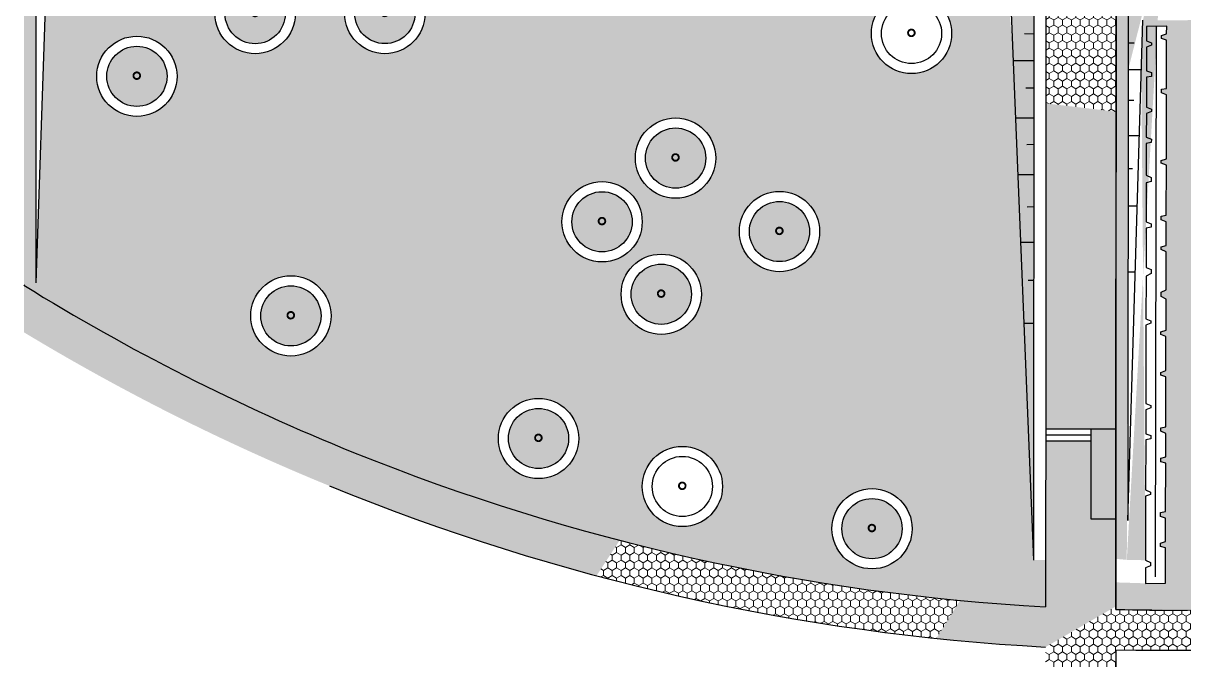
# Model space of a CAD drawing. Header units: millimetres. Extents: x -164772 to 106339, y -135449 to 107526.
# Drawn here: x -126796 to -68969, y -117708 to -85632 of the extents above; entities that cross this region are included whole.
import ezdxf

# ---------------------------------------------------------------- set-up
doc = ezdxf.new("R2010")
doc.units = ezdxf.units.MM
for name, color, linetype, lineweight in [('bord2', 251, 'Continuous', 25), ('paving', 250, 'Continuous', 25), ('pr build', 5, 'Continuous', 60), ('pr road', 250, 'Continuous', 35)]:
    doc.layers.add(name, color=color, linetype=linetype, lineweight=lineweight)
for name, color, linetype, lineweight, true_color in [('graas', 7, 'Continuous', 25, 0x83f83f), ('hatch', 7, 'Continuous', 9, 0x4a4a4a), ('plants', 7, 'Continuous', 30, 0x3d5129)]:
    doc.layers.add(name, color=color, linetype=linetype, lineweight=lineweight, true_color=true_color)
doc.layers.add('project line', color=250, linetype='Continuous')
doc.linetypes.add('зигзаг', pattern='A,0.00254,-5.08,[131,ltypeshp.shx,S=5.08,R=0,X=-5.08,Y=0],-10.16,[131,ltypeshp.shx,S=5.08,R=180,X=5.08,Y=0],-5.08', length=20.32254)
pattern_1 = [(90, (0, 0), (-219.9704516, 381), [254, -508]), (210, (0, 0), (-219.9704530418713, -380.9999991675352), [254, -508]), (150, (0, 0), (-439.9409046418711, 8.324647552006501e-07), [-508, 254])]

# ---------------------------------------------------------------- blocks, each defined once
blk = doc.blocks.new('Б')
at = {"layer": 'plants', "const_width": 0.1885352972114263}
blk.add_lwpolyline([(63583.59903664938, 41953.88570157746, 1), (63584.26256520769, 41953.88570157746, 1)], format="xyb", close=True, dxfattribs=at)
at = {"layer": 'plants'}
for radius in [4, 3]:
    blk.add_circle((63583.86653953583, 41953.87432750583), radius, dxfattribs=at)
blk = doc.blocks.new('Р')
at = {"layer": 'plants', "const_width": 0.1885352972114263}
blk.add_lwpolyline([(63573.59903664942, 42000.92048726147, 1), (63574.26256520773, 42000.92048726147, 1)], format="xyb", close=True, dxfattribs=at)
at = {"layer": 'plants'}
blk.add_circle((63573.86653953586, 42000.90911318984), 4, dxfattribs=at)
at = {"layer": 'plants', "linetype": 'зигзаг', "ltscale": 0.1}
blk.add_circle((63573.86653953586, 42000.90911318984), 3, dxfattribs=at)

msp = doc.modelspace()

# ---------------------------------------------------------------- hatches: boundary and pattern name
at = {"layer": 'graas'}
h = msp.add_hatch(dxfattribs=at)
h.set_pattern_fill('AR-SAND', color=256, scale=15, angle=90, style=0)
h.set_pattern_definition([(127.5, (20086128.24877036, -35164892.04668546), (-734.1198559940135, -24.00046943976064), [0, -579.1200000000001, 0, -647.7, 0, -619.125]), (97.5, (20086128.24877036, -35164892.04668546), (-1075.237650852531, 674.284924707004), [0, -312.42, 0, -521.9699999999999, 0, -200.0249999999999]), (57.49999999999998, (20086128.24877036, -35165360.67668545), (-2.155777017818464, 1186.488555362187), [0, -190.5, 0, -685.8000000000001, 0, -895.3500000000001]), (47.49999999999999, (20086128.24877036, -35165360.67668545), (-334.3939848858243, 1145.334678708446), [0, -95.24999999999999, 0, -449.5799999999999, 0, -514.35])])
edge = h.paths.add_edge_path()
edge.add_line((-126164.0420367767, -56458.16403004616), (-124993.3496268859, -62928.31358708687))
edge.add_arc((-69884.04130208518, -6884.365332509815), 78599.99999999859, 225.4817642141408, 226.2761104554386)
edge.add_line((-124211.0874349966, -63686.93621158363), (-121722.8257800527, -61085.29174383201))
edge.add_arc((-69884.04130219741, -6884.365332397125), 74999.99999999479, 221.3749601396839, 226.2761104555558, ccw=False)
edge = h.paths.add_edge_path()
edge.add_arc((-69884.04130218716, -6884.365332415286), 78599.99999999598, 226.2761104555394, 229.2017144324268)
edge.add_line((-121241.1203702649, -66385.71346499534), (-118888.8877411918, -63660.46087876761))
edge.add_arc((-69884.04130220253, -6884.365332400384), 74999.99999999495, 226.2761104555617, 229.2017144324428, ccw=False)
edge.add_line((-121722.8257800525, -61085.29174383912), (-124211.0874349964, -63686.93621158345))
edge = h.paths.add_edge_path()
edge.add_arc((-69883.8223249398, -6883.745513068936), 78600.61229194402, 229.2018888112227, 264.3925527227457)
edge.add_line((-77564.06564023653, -85108.23090790161), (-76452.71510137989, -112283.0367728753))
edge.add_line((-76452.71510138111, -112283.0367728751), (-76442.94325337006, -81596.99693022807))
edge.add_arc((-69883.81718893748, -6883.737833306617), 75000.62146151064, 229.2018980444936, 264.982828963741, ccw=False)
edge.add_line((-118888.8877411958, -63660.46087876796), (-121241.1203702652, -66385.71346499569))
h = msp.add_hatch(dxfattribs=at)
h.set_pattern_fill('GRASS,_O', color=256, scale=30, angle=90)
h.set_pattern_definition([(180, (20086128.24877036, -35164892.04668546), (-538.8149999999999, -538.8149999999999), [142.875, -934.755]), (135, (20086128.24877036, -35164892.04668546), (-538.8153672641492, -538.8153672641491), [142.875, -619.1249999999999]), (225, (20086128.24877036, -35164892.04668546), (538.8153672641491, -538.8153672641492), [142.875, -619.1249999999999])])
edge = h.paths.add_edge_path()
edge.add_arc((-121228.3073005046, -68930.59601866869), 1999.999999999994, 269.99999999998374, 395.9824219656813, ccw=False)
edge.add_arc((-121228.3073005055, -68930.59601866869), 2000, 90, 270, ccw=False)
edge.add_arc((-121228.3073005083, -68930.59601866869), 2000, 424.8009575196567, 449.9999999999186, ccw=False)
edge.add_arc((-69884.04130216994, -6884.365332427858), 78599.99999999686, 225.4817642142263, 230.0288919652892, ccw=False)
edge.add_line((-124993.349626886, -62928.3135870867), (-125320.0028408029, -72874.11171293231))
edge.add_arc((-123826.8641871091, -74204.7269694381), 1999.999999999961, 89.99999999995123, 138.2940698783971, ccw=False)
edge.add_arc((-123826.8641871072, -74204.7269694381), 2000, -90, 90, ccw=False)
edge.add_arc((-123826.8641871081, -74204.7269694381), 2000, 217.9437131259299, 270.0000000000228, ccw=False)
edge.add_line((-125404.0945745509, -75434.50105638518), (-126164.0420367766, -98573.05816700724))
edge.add_line((-126164.0420367767, -98573.05816700724), (-126164.0420367803, -78943.73527941976))
edge.add_line((-126164.0420367804, -78943.73527941988), (-126764.0420367753, -78742.50974099468))
edge.add_line((-126764.0420367753, -78742.50974099427), (-126764.0420367753, -98692.12925482147))
edge.add_arc((-69884.04130218018, -6884.365332422271), 107999.9999999942, 238.219489196425, 248.0028660197085)
edge.add_arc((-69884.04130213454, -6884.365332444157), 107999.9999999911, 248.0028660196817, 255.7523594206081)
edge.add_line((-96464.28636620128, -111562.398234921), (-95524.54629835136, -109961.6133622261))
edge.add_arc((-93956.07717189546, -108720.6844362374), 1999.999999999985, 90.00000000004559, 218.3500599600858, ccw=False)
edge.add_arc((-93956.07717189733, -108720.6844362374), 2000, -90, 90, ccw=False)
edge.add_arc((-93956.07717189546, -108720.6844362374), 2000, 218.3500599600858, 269.9999999999544, ccw=False)
edge.add_line((-95524.54629835142, -109961.6133622261), (-96464.2863661977, -111562.3982349138))
edge.add_arc((-69884.04130215364, -6884.365332429721), 107999.9999999915, 255.7523594206209, 258.2462911888987)
edge.add_arc((-69884.0413022044, -6884.365332744508), 107999.999999673, 258.2462911888911, 266.8313527590149)
edge.add_line((-75853.756531935, -114719.2506899666), (-75853.01352968258, -112386.038325909))
edge.add_line((-75853.01352968234, -112386.038325909), (-76453.01349926738, -112385.8472583016))
edge.add_line((-76453.01349926768, -112385.8472583019), (-77463.16685357333, -87591.34142727307))
edge.add_line((-77463.16685357298, -87591.34142727307), (-77629.30253026108, -85182.46726584075))
edge.add_line((-77629.3025302615, -85182.46726584058), (-79433.62670526802, -84902.0903609564))
edge.add_arc((-69884.04130197343, -6884.365332444157), 78599.99999999696, 261.7296846279803, 263.0215512914193, ccw=False)
edge.add_arc((-82537.31815223936, -86145.17387894024), 1999.99999999999, 269.9999999999479, 407.6553780992538, ccw=False)
edge.add_arc((-82537.3181522375, -86145.17387894024), 2000, 114.20417884067149, 269.99999999989575, ccw=False)
edge.add_arc((-69884.04130213548, -6884.365332429721), 78599.99999999642, 253.5058585879762, 260.12987231127914, ccw=False)
edge.add_arc((-94049.10739409579, -83011.83976367624), 2000.000000000019, 269.999999999956, 382.3944315222171, ccw=False)
edge.add_arc((-94049.10739409951, -83011.83976367624), 2000, 122.38367569656069, 270.00000000006185, ccw=False)
edge.add_arc((-69884.04130216714, -6884.365332425996), 78599.99999999622, 230.7544875197756, 251.2722486306865, ccw=False)
edge = h.paths.add_edge_path(flags=16)
edge.add_arc((-97956.94788991036, -95528.09531157273), 2000, 90, 450)
edge = h.paths.add_edge_path(flags=16)
edge.add_arc((-97956.94788991036, -95528.09531157273), 1500, 90, 450)
edge = h.paths.add_edge_path(flags=0)
edge.add_arc((-97962.63492572708, -95495.9646152169), 165.8821395794803, 90, 450)
edge = h.paths.add_edge_path(flags=16)
edge.add_arc((-113460.5711527656, -100219.0064150784), 2000, 90, 450)
edge = h.paths.add_edge_path(flags=16)
edge.add_arc((-113460.5711527656, -100219.0064150784), 1500, 90, 450)
edge = h.paths.add_edge_path(flags=16)
edge.add_arc((-108778.3414920781, -85150.12496940508), 2000, 90, 450)
edge = h.paths.add_edge_path(flags=16)
edge.add_arc((-108778.3414920781, -85150.12496940508), 1500, 90, 450)
edge = h.paths.add_edge_path(flags=16)
edge.add_arc((-95006.4819048129, -99140.88083017892), 2000, 90, 450)
edge = h.paths.add_edge_path(flags=0)
edge.add_arc((-113466.2581885823, -100186.8757187225), 165.8821395794803, 90, 450)
edge = h.paths.add_edge_path(flags=16)
edge.add_arc((-94292.46156073017, -92353.9627289576), 2000, 90, 450)
edge = h.paths.add_edge_path(flags=16)
edge.add_arc((-95006.4819048129, -99140.88083017892), 1500, 90, 450)
edge = h.paths.add_edge_path(flags=16)
edge.add_arc((-94292.46156073017, -92353.9627289576), 1500, 90, 450)
edge = h.paths.add_edge_path(flags=16)
edge.add_arc((-101121.16459497, -106329.60823075), 2000, 90, 450)
edge = h.paths.add_edge_path(flags=0)
edge.add_arc((-108784.0285278943, -85117.9942730525), 165.8821395758423, 90, 450)
edge = h.paths.add_edge_path(flags=16)
edge.add_arc((-101121.16459497, -106329.60823075), 1500, 90, 450)
edge = h.paths.add_edge_path(flags=0)
edge.add_arc((-95012.16894062962, -99108.75013382263), 165.8821395794803, 90, 450)
edge = h.paths.add_edge_path(flags=0)
edge.add_arc((-94298.14859654689, -92321.83203260177), 165.8821395794803, 90, 450)
edge = h.paths.add_edge_path(flags=0)
edge.add_arc((-101126.8516307867, -106297.4775343942), 165.8821395794803, 90, 450)
edge = h.paths.add_edge_path(flags=16)
edge.add_arc((-115242.9113886755, -85153.3469664794), 2000, 90, 450)
edge = h.paths.add_edge_path(flags=16)
edge.add_arc((-115242.9113886755, -85153.3469664794), 1500, 90, 450)
edge = h.paths.add_edge_path(flags=0)
edge.add_line((-115248.5984838058, -85287.0984096955), (-115248.5978902186, -85287.0984096955))
edge.add_arc((-115248.5992229951, -85121.2162701217), 165.8821395793774, 270.000460341731, 449.9997241966443)
edge.add_arc((-115248.5973559369, -85121.21627011984), 165.8821395792839, 90.0003690795975, 269.9996104334512)
edge = h.paths.add_edge_path(flags=16)
edge.add_arc((-89115.83365178369, -96015.32955619782), 2000, 90, 450)
edge = h.paths.add_edge_path(flags=16)
edge.add_arc((-89115.83365178369, -96015.32955619782), 1500, 90, 450)
edge = h.paths.add_edge_path(flags=16)
edge.add_arc((-121133.5596417047, -88278.8982404605), 2000, 90, 450)
edge = h.paths.add_edge_path(flags=16)
edge.add_arc((-121133.5596417047, -88278.8982404605), 1500, 90, 450)
edge = h.paths.add_edge_path(flags=16)
edge.add_arc((-108562.2301454132, -77665.06529422659), 2000, 90, 450)
edge = h.paths.add_edge_path(flags=16)
edge.add_arc((-108562.2301454132, -77665.06529422659), 1500, 90, 450)
edge = h.paths.add_edge_path(flags=0)
edge.add_arc((-89121.52068760041, -95983.19885984198), 165.8821395794803, 90, 450)
edge = h.paths.add_edge_path(flags=16)
edge.add_arc((-114627.4487064004, -78941.12021015487), 2000, 90, 450)
edge = h.paths.add_edge_path(flags=0)
edge.add_arc((-121139.2466775214, -88246.76754410421), 165.8821395794803, 90, 450)
edge = h.paths.add_edge_path(flags=16)
edge.add_arc((-114627.4487064004, -78941.12021015487), 1500, 90, 450)
edge = h.paths.add_edge_path(flags=0)
edge.add_arc((-108567.9171812299, -77632.93459787076), 165.8821395794803, 90, 450)
edge = h.paths.add_edge_path(flags=16)
edge.add_arc((-120419.539297622, -81491.98013923918), 2000, 90, 450)
edge = h.paths.add_edge_path(flags=0)
edge.add_arc((-114633.1357422171, -78908.98951380276), 165.8821395758423, 90, 450)
edge = h.paths.add_edge_path(flags=16)
edge.add_arc((-120419.539297622, -81491.98013923918), 1500, 90, 450)
edge = h.paths.add_edge_path(flags=0)
edge.add_arc((-120425.2263334387, -81459.84944288335), 165.8821395794803, 90, 450)
edge = h.paths.add_edge_path(flags=16)
edge.add_arc((-84506.20719003193, -110826.1975690699), 2000, 90, 450)
edge = h.paths.add_edge_path(flags=16)
edge.add_arc((-84506.20719003193, -110826.1975690699), 1500, 90, 450)
edge = h.paths.add_edge_path(flags=0)
edge.add_arc((-84511.89422584865, -110794.0668727136), 165.8821395794803, 90, 450)
h = msp.add_hatch(dxfattribs=at)
h.set_pattern_fill('AR-SAND', color=256, scale=15, angle=90, style=0)
h.set_pattern_definition([(127.5, (20086130.56260819, -35164895.6718968), (-734.1198559940135, -24.00046943976064), [0, -579.1200000000001, 0, -647.7, 0, -619.125]), (97.5, (20086130.56260819, -35164895.6718968), (-1075.237650852531, 674.284924707004), [0, -312.42, 0, -521.9699999999999, 0, -200.0249999999999]), (57.49999999999998, (20086130.56260819, -35165364.30189679), (-2.155777017818464, 1186.488555362187), [0, -190.5, 0, -685.8000000000001, 0, -895.3500000000001]), (47.49999999999999, (20086130.56260819, -35165364.30189679), (-334.3939848858243, 1145.334678708446), [0, -95.24999999999999, 0, -449.5799999999999, 0, -514.35])])
edge = h.paths.add_edge_path()
edge.add_line((-72340.97353433566, -81847.66042540684), (-72350.4159858739, -112329.9365208953))
edge.add_line((-72350.41598587418, -112329.9365208954), (-71807.75839252715, -112377.1083029482))
edge.add_line((-71807.75839252704, -112377.108302948), (-70061.94370274546, -81883.09519702327))
edge.add_arc((-70192.60857295131, -16979.97726796004), 64903.24945811414, 268.10310368866146, 270.1153493964198, ccw=False)
edge = h.paths.add_edge_path(flags=16)
edge.add_line((-71006.69596296576, -85073.70126437159), (-71742.92075826271, -87962.52474688331))
edge.add_line((-71742.92075826302, -87962.52474688315), (-71083.55949549364, -87962.73471786497))
edge.add_line((-71083.55949549358, -87962.73471786497), (-71009.89537789272, -85479.89367097414))
edge.add_arc((-71189.5996068351, -85275.36940916996), 272.2568338287018, 47.79343088349111, 311.3039959597592, ccw=False)
h.paths.add_polyline_path([(-71742.92075826628, -87962.52474688315), (-71807.75839252332, -112377.1083029555), (-70877.98700521867, -112399.140453916), (-71083.5594954973, -87962.73471786497)])
edge = h.paths.add_edge_path(flags=17)
edge.add_line((-70061.94370274553, -81883.09519702331), (-71006.6959629623, -85073.70126437151))
edge.add_arc((-71189.59960683323, -85275.3694091681), 272.2568338299625, 407.7934308829504, 671.303995959219)
edge.add_line((-71009.89537789281, -85479.89367097426), (-70061.94370274569, -81883.09519702334))
h = msp.add_hatch(dxfattribs=at)
h.set_pattern_fill('GRASS,_O', color=256, scale=30, angle=90)
h.set_pattern_definition([(180, (20086130.56260819, -35164895.6718968), (-538.8149999999999, -538.8149999999999), [142.875, -934.755]), (135, (20086130.56260819, -35164895.6718968), (-538.8153672641492, -538.8153672641491), [142.875, -619.1249999999999]), (225, (20086130.56260819, -35164895.6718968), (538.8153672641491, -538.8153672641492), [142.875, -619.1249999999999])])
edge = h.paths.add_edge_path()
edge.add_line((-71009.89537789281, -85479.89367097426), (-71031.38922257347, -86204.34136088107))
edge.add_line((-71031.3892225733, -86204.34136088095), (-70825.52059932477, -86229.64742050333))
edge.add_line((-70825.52059932453, -86229.64742050362), (-70824.64213037559, -85791.41897248746))
edge.add_line((-70824.64213037565, -85791.41897248752), (-69821.89850820032, -85782.26516695991))
edge.add_line((-69821.89850820023, -85782.26516695968), (-69825.38448987716, -86162.75086666092))
edge.add_line((-69825.38448987743, -86162.7508666608), (-70075.55285011239, -86246.48760281359))
edge.add_line((-70075.55285011213, -86246.48760281359), (-70075.83912316286, -86389.29628965359))
edge.add_line((-70075.83912316318, -86389.29628965394), (-69826.01879105483, -86479.17505036872))
edge.add_line((-69826.01879105465, -86479.17505036849), (-69830.83761095082, -88883.06646856318))
edge.add_line((-69830.83761095097, -88883.06646856335), (-70080.9327847912, -88930.29382390204))
edge.add_line((-70080.93278479092, -88930.29382390199), (-70081.29596389145, -89111.46745908303))
edge.add_line((-70081.29596389159, -89111.46745908303), (-69831.47562819619, -89201.34443282262))
edge.add_line((-69831.47562819607, -89201.34443282238), (-69837.88068702591, -92396.53875289166))
edge.add_line((-69837.88068702612, -92396.53875289201), (-70088.04453967801, -92478.02686035408))
edge.add_line((-70088.04453967819, -92478.02686035396), (-70088.32474958613, -92617.81091546112))
edge.add_line((-70088.32474958598, -92617.81091546123), (-69838.51498819985, -92712.96293661413))
edge.add_line((-69838.51498819962, -92712.96293661413), (-69843.51650169441, -95207.99193512772))
edge.add_line((-69843.51650169473, -95207.99193512737), (-70093.6205013334, -95259.62207872742))
edge.add_line((-70093.6205013332, -95259.62207872742), (-70093.9569413004, -95427.45676768043))
edge.add_line((-70093.95694130035, -95427.45676768055), (-69844.16871176472, -95533.35005746731))
edge.add_line((-69844.16871176501, -95533.35005746731), (-69846.52390532421, -96708.24966059109))
edge.add_line((-69846.5239053241, -96708.24966059109), (-70096.68011184676, -96785.92346162286))
edge.add_line((-70096.6801118467, -96785.92346162298), (-70096.95193947312, -96921.5259746092))
edge.add_line((-70096.9519394732, -96921.52597460938), (-69847.15820650147, -97024.67384430622))
edge.add_line((-69847.15820650132, -97024.67384430622), (-69850.9642559821, -98923.33988401208))
edge.add_line((-69850.96425598236, -98923.33988401196), (-70101.19992942996, -99040.65614158435))
edge.add_line((-70101.19992942996, -99040.65614158423), (-70101.63915915687, -99259.76799546003))
edge.add_line((-70101.63915915675, -99259.76799545992), (-69851.8939122607, -99387.1033761427))
edge.add_line((-69851.8939122607, -99387.10337614264), (-69854.9934034547, -100933.2994280086))
edge.add_line((-69854.99340345459, -100933.2994280089), (-70105.17694514246, -101024.6095053121))
edge.add_line((-70105.17694514272, -101024.609505312), (-70105.42641647624, -101149.0594763348))
edge.add_line((-70105.42641647607, -101149.059476335), (-69855.61873119713, -101245.247171672))
edge.add_line((-69855.61873119725, -101245.247171672), (-69855.99219720309, -101431.5524796589))
edge.add_line((-69855.9921972028, -101431.5524796587), (-69859.01924997052, -102941.6122686492))
edge.add_line((-69859.01924997084, -102941.6122686495), (-70109.21176508996, -103037.3987860045))
edge.add_line((-70109.21176508981, -103037.3987860041), (-70109.49968012773, -103181.0265888091))
edge.add_line((-70109.49968012776, -103181.0265888092), (-69859.65355113715, -103258.0364523713))
edge.add_line((-69859.65355113689, -103258.0364523716), (-69860.74767882923, -103803.8473006787))
edge.add_line((-69860.74767882963, -103803.8473006784), (-69864.65506462844, -105753.0654508849))
edge.add_line((-69864.65506462827, -105753.0654508848), (-70114.75906427058, -105804.6955944849))
edge.add_line((-70114.75906427046, -105804.6955944849), (-70115.0955042304, -105972.5302834452))
edge.add_line((-70115.09550423063, -105972.5302834454), (-69865.30727470956, -106078.4235732249))
edge.add_line((-69865.30727470927, -106078.4235732248), (-69867.66246826119, -107253.3231763413))
edge.add_line((-69867.66246826136, -107253.3231763411), (-70117.8004767773, -107321.9188132245))
edge.add_line((-70117.80047677718, -107321.9188132248), (-70118.14918046918, -107495.8713232668))
edge.add_line((-70118.14918046938, -107495.8713232665), (-69868.29676943515, -107569.7473600559))
edge.add_line((-69868.29676943486, -107569.7473600562), (-69873.11558933467, -109973.6387782582))
edge.add_line((-69873.1155893349, -109973.6387782581), (-70123.21958896994, -110025.2689218654))
edge.add_line((-70123.21958896964, -110025.2689218656), (-70123.61085524927, -110220.4539839045))
edge.add_line((-70123.6108552495, -110220.4539839043), (-69873.7677994051, -110298.9969006051))
edge.add_line((-69873.76779940519, -110298.996900605), (-69876.12299296075, -111473.8965037215))
edge.add_line((-69876.12299296055, -111473.8965037218), (-70126.26922805251, -111546.5960075639))
edge.add_line((-70126.26922805262, -111546.5960075641), (-70126.60100507688, -111712.1045655991))
edge.add_line((-70126.6010050767, -111712.104565599), (-69876.7572941342, -111790.3206874366))
edge.add_line((-69876.75729413451, -111790.3206874365), (-69878.18203228319, -113542.7920187415))
edge.add_line((-69878.1820322832, -113542.7920187418), (-70378.99787253296, -113545.7808437992))
edge.add_line((-70378.99787253262, -113545.780843799), (-70878.78184450709, -113548.763510755))
edge.add_line((-70878.78184450725, -113548.7635107552), (-72350.7890091925, -113501.3157511426))
edge.add_line((-72350.7890091923, -113501.3157511423), (-72353.53428241066, -114855.0637424616))
edge.add_line((-72353.5342824108, -114855.0637424616), (-65495.71657050011, -114798.8931831025))
edge.add_arc((-66584.97606708277, -55480.11393930433), 59328.7793336875, 271.0519933051878, 282.8226680488156)
edge.add_line((-53417.88610414397, -113329.3300025602), (-55014.07972029693, -108117.548578401))
edge.add_arc((-53819.91109954221, -106513.191602786), 1999.999999999745, 90.00000000002609, 233.33863907662192, ccw=False)
edge.add_arc((-53819.91109954314, -106513.191602786), 2000, -90, 90, ccw=False)
edge.add_arc((-53819.91109954221, -106513.191602786), 2000, 233.33863907662192, 269.99999999997397, ccw=False)
edge.add_line((-55014.07972029671, -108117.5485784011), (-53309.81954661917, -113346.8430211856))
edge.add_line((-53309.81954661924, -113346.8430211856), (-47578.46245185569, -112554.8403758625))
edge.add_line((-47578.46245185546, -112554.8403758625), (-44276.58250938466, -111805.241025499))
edge.add_line((-44276.58250938477, -111805.241025499), (-46579.58550077639, -109632.3360235805))
edge.add_arc((-44915.65680545503, -108522.6778343678), 2000.000000000061, 90.00000000010431, 213.6989440502799, ccw=False)
edge.add_arc((-44914.18862203583, -108520.796765259), 1998.119470288886, -79.99040332508042, 90.0420999457209, ccw=False)
edge.add_line((-44566.88923437828, -110488.502168226), (-44276.58250938471, -111805.2410254989))
edge.add_line((-44276.58250938477, -111805.241025499), (-42646.80853990468, -111392.3859644114))
edge.add_line((-42646.80853990493, -111392.3859644113), (-41996.36179016151, -109643.9713537077))
edge.add_arc((-35533.14217692269, -110334.4727882216), 6500.000000001604, 151.1082104285504, 173.9019062149598, ccw=False)
edge.add_line((-41224.1116942659, -107193.9527751207), (-42385.83199716044, -106579.5003845238))
edge.add_arc((-42914.92064001905, -104650.7533280132), 1999.999999999882, 270.00000000007816, 285.3398780685206, ccw=False)
edge.add_arc((-42914.92064001625, -104650.7533280132), 2000, 90, 270, ccw=False)
edge.add_arc((-42914.92064001905, -104650.7533280132), 2000, 285.3398780685206, 449.99999999992184, ccw=False)
edge.add_line((-42385.83199716061, -106579.5003845235), (-41224.11169426244, -107193.9527751203))
edge.add_arc((-35533.14217691058, -110334.4727882053), 6500.000000000993, 128.9437782670996, 151.1082104287115, ccw=False)
edge.add_line((-39618.76599414069, -105279.0125693832), (-39304.27936502571, -105667.726136799))
edge.add_arc((-35533.14217682816, -110334.4727882598), 6000.000000094197, 127.83955675710169, 128.9412260581391, ccw=False)
edge.add_arc((-40134.03538032835, -104411.4852201966), 1500.000000002013, 307.8395567571469, 335.7226109905084)
edge.add_line((-38766.6869741206, -105028.2172009213), (-39516.2925537752, -104240.3343671506))
edge.add_line((-39516.29255377529, -104240.3343671509), (-40351.45756919346, -104450.161554913))
edge.add_line((-40351.45756919337, -104450.161554913), (-40582.81312576764, -103753.847844459))
edge.add_line((-40582.81312576756, -103753.8478444591), (-40402.4256213651, -103503.889062839))
edge.add_line((-40402.42562136547, -103503.8890628386), (-40468.92910603339, -103303.7326937812))
edge.add_line((-40468.92910603322, -103303.7326937816), (-40759.71325791227, -103258.0388590473))
edge.add_line((-40759.71325791236, -103258.038859047), (-41257.29691233048, -101723.8455612789))
edge.add_line((-41257.29691233048, -101723.8455612789), (-41046.61064455488, -101565.0773465425))
edge.add_line((-41046.610644555, -101565.0773465428), (-41091.6395830594, -101429.5531874783))
edge.add_line((-41091.6395830594, -101429.5531874783), (-41357.06846982644, -101423.56185761))
edge.add_line((-41357.06846982641, -101423.56185761), (-42115.03831907459, -99142.2905280238))
edge.add_line((-42115.03831907436, -99142.29052802357), (-41892.84029595189, -99018.16938724033))
edge.add_line((-41892.84029595209, -99018.16938724038), (-41949.96606790145, -98846.23723736547))
edge.add_line((-41949.96606790116, -98846.2372373654), (-42215.39439121804, -98840.24760330458))
edge.add_line((-42215.39439121801, -98840.24760330464), (-43222.86957865248, -95808.03693869199))
edge.add_line((-43222.86957865283, -95808.03693869193), (-43011.47429683835, -95651.40265235487))
edge.add_line((-43011.47429683832, -95651.40265235487), (-43055.54954015523, -95518.74884160889))
edge.add_line((-43055.54954015491, -95518.74884160883), (-43322.64113614104, -95507.75323502261))
edge.add_line((-43322.6411361413, -95507.75323502296), (-44109.34753209788, -93139.99316164393))
edge.add_line((-44109.34753209799, -93139.99316164381), (-43888.53775002495, -93011.69381439513))
edge.add_line((-43888.53775002462, -93011.69381439495), (-43941.45762524386, -92852.42020447577))
edge.add_line((-43941.45762524409, -92852.42020447594), (-44211.93604548376, -92831.23123059022))
edge.add_line((-44211.9360454835, -92831.23123058998), (-44582.39307542132, -91716.26207705798))
edge.add_line((-44582.39307542126, -91716.26207705816), (-44369.79510647316, -91563.24753319898))
edge.add_line((-44369.79510647319, -91563.24753319887), (-44412.55186975644, -91434.56196830476))
edge.add_line((-44412.55186975682, -91434.56196830464), (-44682.1646329066, -91415.97837338138))
edge.add_line((-44682.16463290648, -91415.97837338173), (-45280.83211056785, -89614.1613827827))
edge.add_line((-45280.83211056776, -89614.1613827827), (-45080.73378556412, -89423.526504314))
edge.add_line((-45080.73378556436, -89423.526504314), (-45149.82183905011, -89215.59132618546))
edge.add_line((-45149.82183904973, -89215.59132618546), (-45427.06115467624, -89174.05400095282))
edge.add_line((-45427.06115467641, -89174.0540009527), (-45914.59148964546, -87706.72785788013))
edge.add_line((-45914.59148964546, -87706.72785788025), (-45706.29316843238, -87540.77261053004))
edge.add_line((-45706.29316843236, -87540.77261052975), (-45745.53342906268, -87422.67070761249))
edge.add_line((-45745.53342906274, -87422.67070761272), (-46012.95158297416, -87410.69225554065))
edge.add_line((-46012.9515829741, -87410.6922555407), (-46547.83164748199, -85800.85703962373))
edge.add_line((-46547.83164748205, -85800.85703962338), (-46340.94479042523, -85630.6536909289))
edge.add_line((-46340.94479042506, -85630.65369092902), (-46386.23200399343, -85494.35219820253))
edge.add_line((-46386.23200399363, -85494.35219820258), (-46647.60320497428, -85500.57333594702))
edge.add_line((-46647.60320497425, -85500.57333594696), (-46819.70256157564, -84982.60375121418))
edge.add_line((-46819.70256157573, -84982.60375121418), (-47434.30960092727, -83132.81326256793))
edge.add_line((-47434.30960092721, -83132.81326256781), (-47213.49981885416, -83004.51391531185))
edge.add_line((-47213.49981885431, -83004.51391531197), (-47266.41969407718, -82845.24030540006))
edge.add_line((-47266.41969407703, -82845.24030539994), (-47536.89811431307, -82824.05133151422))
edge.add_line((-47536.89811431318, -82824.05133151445), (-47623.4972574624, -82563.41280792952))
edge.add_line((-47623.49725746205, -82563.41280792929), (-47045.91142426395, -82505.09384298873))
edge.add_line((-47045.91142426412, -82505.09384298879), (-47189.06539210198, -82140.91798233516))
edge.add_arc((-69881.72746430643, -6887.990543750073), 78600.00000000141, 269.17758931682727, 286.7807840519712, ccw=False)
edge = h.paths.add_edge_path(flags=16)
edge.add_arc((-65395.68367143329, -107781.9127298104), 2000, 90, 450)
edge = h.paths.add_edge_path(flags=16)
edge.add_arc((-65395.68367143329, -107781.9127298104), 1500, 90, 450)
edge = h.paths.add_edge_path(flags=0)
edge.add_arc((-65401.37070725001, -107749.7820334541), 165.8821395794803, 90, 450)
edge = h.paths.add_edge_path(flags=16)
edge.add_arc((-66450.08042596774, -94899.39609831753), 2000, 90, 450)
edge = h.paths.add_edge_path(flags=16)
edge.add_arc((-55286.06869075708, -96008.73087769696), 2000, 90, 450)
edge = h.paths.add_edge_path(flags=16)
edge.add_arc((-66450.08042596774, -94899.39609831753), 1500, 90, 450)
edge = h.paths.add_edge_path(flags=16)
edge.add_arc((-55286.06869075708, -96008.73087769696), 1500, 90, 450)
edge = h.paths.add_edge_path(flags=0)
edge.add_arc((-66455.76746178446, -94867.26540196124), 165.8821395794803, 90, 450)
edge = h.paths.add_edge_path(flags=0)
edge.add_arc((-55291.7557265738, -95976.60018134066), 165.8821395794803, 90, 450)
edge = h.paths.add_edge_path(flags=16)
edge.add_arc((-50407.31592902196, -98424.43799924893), 2000, 90, 450)
edge = h.paths.add_edge_path(flags=16)
edge.add_arc((-50407.31592902196, -98424.43799924893), 1500, 90, 450)
edge = h.paths.add_edge_path(flags=16)
edge.add_arc((-51778.45308627914, -93242.78676179932), 2000, 90, 450)
edge = h.paths.add_edge_path(flags=0)
edge.add_arc((-50413.00296484986, -98392.30730289868), 165.8821395776613, 90, 450)
edge = h.paths.add_edge_path(flags=16)
edge.add_arc((-51778.45308627914, -93242.78676179932), 1500, 90, 450)
edge = h.paths.add_edge_path(flags=0)
edge.add_arc((-51784.14011082919, -93210.65606544861), 165.8821395776613, 90, 450)
at = {"layer": 'hatch'}
h = msp.add_hatch(dxfattribs=at)
h.set_pattern_fill('HONEY', color=256, scale=80, angle=90, style=0)
h.set_pattern_definition(pattern_1)
h.paths.add_polyline_path([(-75839.14203567691, -77978.77324856394), (-75839.67039939882, -79637.96710800701), (-75842.85024959715, -89623.48980596331), (-72342.98291216865, -90040.6406686748), (-72340.37184012988, -81841.22321122461), (-69857.8777631212, -79879.08213041392), (-69858.47697510179, -77980.67776768604)])
h = msp.add_hatch(dxfattribs=at)
h.set_pattern_fill('HONEY', color=256, scale=80, angle=90, style=0)
h.set_pattern_definition(pattern_1)
edge = h.paths.add_edge_path()
edge.add_line((-72348.5158533494, -106363.031338768), (-72348.34971220329, -105841.3066874205))
edge.add_line((-72348.34971220353, -105841.3066874202), (-72343.31894809494, -90043.45267152549))
edge.add_line((-72343.31894809501, -90043.45267152549), (-75843.18628551254, -89626.30180881407))
edge.add_line((-75843.18628551233, -89626.30180881401), (-75848.34953473644, -105840.192126325))
edge.add_line((-75848.34953473629, -105840.1921263253), (-73607.15365413026, -105840.9058262846))
edge.add_line((-73607.15365413045, -105840.9058262845), (-73607.34472174874, -106440.9057958586))
edge.add_line((-73607.34472174877, -106440.9057958587), (-75848.54060235298, -106440.192095903))
edge.add_line((-75848.54060235275, -106440.1920959032), (-75851.17703580718, -114719.2506899597))
edge.add_arc((-69881.46180591526, -6884.365331771276), 108000.0000006464, 264.56243577811205, 266.8313527589573, ccw=False)
edge.add_line((-80115.65010158838, -114398.3708848538), (-81298.36708919711, -116290.2805004489))
edge.add_arc((-69881.46180593528, -6884.365331603638), 110000.0000008161, 264.0425394655479, 266.8886890146176)
edge.add_line((-75851.81487428611, -116722.2225777227), (-72351.17006609846, -114697.9213414092))
edge.add_line((-72351.1700660985, -114697.9213414089), (-72349.7827192306, -110341.30615892))
edge.add_line((-72349.78271923056, -110341.3061589202), (-72349.28266904908, -108771.0238801923))
edge.add_line((-72349.28266904903, -108771.0238801925), (-72348.5158533495, -106363.0313387681))
h = msp.add_hatch(dxfattribs=at)
h.set_pattern_fill('HONEY', color=256, scale=80, angle=90, style=0)
h.set_pattern_definition(pattern_1)
h.paths.add_polyline_path([(-110415.5047835831, -106989.2671099738, -0.04251001074038419), (-126761.4625406477, -98692.1292548142), (-126761.4625406477, -101036.7180190589, 0.03879772851336574), (-111532.792777065, -108693.8277037558, 0.03193326895663029), (-98228.97847434627, -113168.9752189852), (-97075.46650065183, -111404.6318297265, -0.03256171861131637)])
h = msp.add_hatch(dxfattribs=at)
h.set_pattern_fill('HONEY', color=256, scale=80, angle=90, style=0)
h.set_pattern_definition(pattern_1)
h.paths.add_polyline_path([(-91881.61533537488, -112619.8524911017, -0.01234938634148401), (-97075.46650065183, -111404.6318297265), (-98228.97847434254, -113168.9752189782, 0.01198289489059047), (-93104.2292630936, -114405.0752986152, 0.02719152883430717), (-81298.36708920104, -116290.2805004562), (-80115.65010158838, -114398.3708848538, -0.02756635919371033)])
h = msp.add_hatch(dxfattribs=at)
h.set_pattern_fill('HONEY', color=256, scale=80, angle=90, style=0)
h.set_pattern_definition(pattern_1)
edge = h.paths.add_edge_path()
edge.add_line((-75851.78385800983, -117708.3814646471), (-72352.12873521319, -117708.3814646471))
edge.add_line((-72352.12873521319, -117708.3814646471), (-72351.85749564914, -116856.6215843306))
edge.add_arc((-69881.46180608394, -6884.365332353234), 110000.0000000618, 268.7131350203754, 271.8120590584272)
edge.add_line((-66403.1380780016, -116829.3573240591), (-65495.45091220609, -114795.2679717648))
edge.add_arc((-69881.4618060304, -6884.365332613961), 107999.9999998011, 268.6896381218766, 272.3274911236682, ccw=False)
edge.add_line((-72351.22044455241, -114856.1222518402), (-72351.17006609477, -114697.9213414089))
edge.add_line((-72351.17006609477, -114697.9213414089), (-75851.8148742754, -116722.2225777227))
edge.add_line((-75851.8148742754, -116722.2225777227), (-75851.78385800983, -117708.3814646471))

# ---------------------------------------------------------------- linework, layer by layer
at = {"layer": 'bord2'}
msp.add_lwpolyline([(-70377.81969547206, -113227.6509660044), (-70321.56082563782, -85787.56520939754)], dxfattribs=at)
at = {"layer": 'paving'}
for p, q in [((-75840.00643531354, -79640.77911086516), (-75847.15076335687, -102075.7510145744)), ((-72340.70787603948, -81844.03521407345), (-72347.05748171387, -101783.380669882)), ((-75847.15076335687, -102075.7510145744), (-75851.17703580744, -114719.2506899633)), ((-72347.05748171387, -101783.380669882), (-72351.22044455148, -114856.1222518403)), ((-75857.01834351411, -105840.1893657757), (-72348.34971219981, -105841.3066874202)), ((-75848.4491397541, -106152.9767262442), (-73597.02740021962, -106153.6936825835)), ((-73607.15365413045, -105840.9058254221), (-73607.34472174877, -106440.9057958731)), ((-73605.59660397777, -105840.906322123), (-73607.0296110183, -110340.9057936226)), ((-75857.20941113056, -106440.1893353536), (-73605.78767159609, -106440.9062916934)), ((-73607.0296110183, -110340.9057936226), (-72349.7827192287, -110341.3061589221)), ((-72351.85749564906, -116856.6215843297), (-72352.12873521315, -117708.3814646471))]:
    msp.add_line(p, q, dxfattribs=at)
for centre, radius, start, end in [((-69881.46180604052, -6884.365332415286), 108000, 238.2194891964332, 248.0028660197491), ((-69881.4618060652, -6884.365332498639), 107999.9999999121, 248.0028660197491, 266.8313527590154), ((-69881.4618060368, -6884.365332389674), 110000.0000000259, 247.7500095320325, 266.8886890146511), ((-69881.46180604052, -6884.365332415286), 108000, 268.6896381217662, 282.8214000793069), ((-69881.46180604052, -6884.365332415286), 110000, 268.7131350205113, 285.2723455961063)]:
    msp.add_arc(centre, radius, start, end, dxfattribs=at)
at = {"layer": 'plants', "linetype": 'ByBlock'}
for points in [[(-70824.11081378655, -85787.79376114854), (-70825.56984465038, -86515.63830631874), (-70575.76070476165, -86611.10036178488), (-70575.99623943148, -86728.5979617084), (-70826.19503696151, -86827.51849042713), (-70828.55282936925, -88003.71454157024), (-70578.72600620826, -88090.3552125352), (-70579.10761971846, -88280.72494194233), (-70829.20029249908, -88326.70463013365), (-70832.1882155126, -89817.24435738982), (-70582.39448254071, -89920.39222708666), (-70582.61123833507, -90028.52189560556), (-70832.8225166861, -90133.66854110076), (-70835.17771024517, -91308.56814422128), (-70585.38667451851, -91413.0615478139), (-70585.72125247009, -91579.96736385064), (-70835.82992031546, -91633.92626656448), (-70838.97573270397, -93203.22986513232), (-70589.22830075053, -93329.47522003479), (-70589.61189036751, -93520.83074153816), (-70839.75386334192, -93591.40406669067), (-70843.6382349411, -95529.14147159779), (-70593.83227952458, -95626.1921164556), (-70594.18644537618, -95802.86945033768), (-70844.29044501139, -95854.49959393773), (-70848.19783081747, -97803.71774414038), (-70848.19783081747, -97803.71774414038), (-70598.40488670515, -97907.25914107352), (-70598.80939941136, -98109.05224560383), (-70849.06483824486, -98236.22855881737), (-70853.32677844986, -100362.317873151), (-70603.53304547798, -100465.4657428478), (-70603.76856450438, -100582.9555395105), (-70853.96107962336, -100678.7420568619), (-70861.47353364695, -101450.8240519794)], [(-69855.4608806137, -101427.9272683239), (-69855.08741460768, -101241.621960333), (-70104.8950998865, -101145.4342649998), (-70104.64562855316, -101020.9842939735), (-69854.46208686549, -100929.6742166592), (-69851.36259566787, -99383.47816480412), (-70101.10784256393, -99256.14278413584), (-70100.6686128404, -99037.03093024572), (-69850.43293939279, -98919.71467268416), (-69850.43293939279, -98919.71467268416), (-69846.62688991222, -97021.04863296026), (-70096.42062288364, -96917.90076326342), (-70096.14879526086, -96782.29825027702), (-69845.99258873453, -96704.62444924512), (-69843.63739517918, -95529.72484612507), (-70093.42562470752, -95423.83155634576), (-70093.0891847441, -95255.99686738891), (-69842.98518510889, -95204.36672378141), (-69837.98367161052, -92709.33772527515), (-70087.79343299316, -92614.18570412225), (-70087.51322308862, -92474.40164902243), (-69837.34937043655, -92392.91354156048), (-69830.94431160697, -89197.71922148387), (-70080.7646473025, -89107.84224774451), (-70080.40146820182, -88926.66861256347), (-69830.30629435815, -88879.44125723555), (-69825.48747446555, -86475.5498390337), (-70075.30780657734, -86385.67107831496), (-70075.02153352303, -86242.86239146763), (-69824.85317329159, -86159.12565531857), (-69821.36719160741, -85778.63995562117), (-70824.11081378655, -85787.79376114854)], [(-70862.00485023651, -101450.8240519864), (-70859.42328761872, -103138.5408858554), (-70862.31861973488, -104582.891200535), (-70612.524886763, -104686.0390702318), (-70612.76040579313, -104803.5288668982), (-70862.95292091211, -104899.3153842459), (-70865.3528045237, -106096.5088354172), (-70615.51988493912, -106180.1082771457), (-70615.85632490301, -106347.9429661058), (-70865.96032453775, -106399.5731097096), (-70870.96183803659, -108894.6021082159), (-70621.1681050647, -108997.7499779127), (-70621.40362409111, -109115.2397745796), (-70871.59613921009, -109211.026291931), (-70877.98700521867, -112399.140453916), (-70628.19877569033, -112505.0337436916), (-70628.53521565003, -112672.8684326522), (-70878.70874425983, -112770.3946319385), (-70879.31316109635, -113169.3700266336)], [(-70878.78184450725, -113548.7635107552), (-70878.78184450725, -113548.7635107552), (-69879.21390055846, -113542.7981768413), (-69876.22597754495, -111786.6954760942), (-70126.06968848388, -111708.4793542637), (-70125.73791146306, -111542.9707962251), (-69875.59167637145, -111470.2712923828), (-69873.2364828119, -110295.3716892628), (-70123.07953865993, -110216.8287725658), (-70122.68827237682, -110021.6437105233), (-69872.58427274208, -109970.0135669196), (-69867.76545284949, -107566.1221487172), (-70117.61786388354, -107492.246111928), (-70117.26916018808, -107318.2936018677), (-69867.1311516718, -107249.6979650063), (-69864.77595811644, -106074.7983618862), (-70114.56418764107, -105968.9050721065), (-70114.22774768136, -105801.0703831464), (-69864.12374804243, -105749.4402395463), (-69860.2163622438, -103800.2220893437), (-69859.12223454779, -103254.4112410326), (-70108.96836354192, -103177.4013774707), (-70108.68044849327, -103033.7735746731), (-69858.48793337382, -102937.9870573217), (-69855.4608806137, -101427.9272683202)], [(-70861.47353364695, -101450.8240519794), (-70858.89197102915, -103138.5408858479), (-70861.78730314532, -104582.8912005275), (-70611.9935701739, -104686.0390702243), (-70612.22908920357, -104803.5288668912), (-70862.42160432301, -104899.3153842389), (-70864.82148793414, -106096.5088354102), (-70614.98856835002, -106180.1082771383), (-70615.32500831345, -106347.9429660989), (-70865.42900794865, -106399.5731097022), (-70870.43052144702, -108894.6021082089), (-70620.63678847514, -108997.7499779057), (-70620.87230750154, -109115.2397745722), (-70871.06482262052, -109211.0262919236), (-70877.45568862911, -112399.1404539085), (-70627.66745910076, -112505.0337436846), (-70628.00389906093, -112672.8684326447), (-70878.70874425983, -112770.3946319385), (-70878.78184450725, -113548.7635107552)]]:
    msp.add_lwpolyline(points, dxfattribs=at)
at = {"layer": 'pr build', "color": 3, "lineweight": 30}
msp.add_lwpolyline([(-47198.26423393078, -78371.93451688667), (-38710.19426199961, -103935.1731044175, -0.262523874979745), (-39303.27410498475, -105665.015092242, 0.01154731338424528), (-39618.50033584591, -105275.3873580442, 0.2075143811409841), (-42015.72686864556, -109858.988128208), (-41518.9368679475, -109879.8243157509, -0.3503991704553556), (-42644.49470205307, -111393.4444737844), (-44117.50190655216, -111766.2911838092, -0.06956618291552687), (-72351.22044455055, -114856.1222518403), (-72340.70781298335, -81844.03521614191, 0.08518597077219019), (-47198.26423412449, -78371.9345169486, -1.170496202453918)], format="xyb", dxfattribs=at)
at = {"layer": 'pr road'}
msp.add_arc((-69881.46180604052, -6884.365332415286), 108000, 238.2194891964332, 238.2514493663553, dxfattribs=at)
at = {"layer": 'project line'}
for p, q in [((-126161.4625406473, -15884.36504654628), (-126161.4625406491, -98573.05816701097)), ((-76430.40313009432, -49483.9100526189), (-76450.43400314012, -112385.8472582912)), ((-124990.7701307584, -62928.31358707599), (-126161.4625406491, -98573.05816705427)), ((-71740.7079064616, -81844.2262816899), (-71749.8090001557, -110423.9303554864)), ((-77561.7518023991, -85108.23090790347), (-76450.43400314012, -112385.8472582912)), ((-71749.8090001557, -110423.9303554864), (-71009.62971959803, -85476.26845963947)), ((-76442.08807778526, -86177.56011275617), (-76897.84945690008, -86162.73035171996)), ((-71742.22404497238, -86605.27933980893), (-71441.25786804063, -86616.52168589034)), ((-77464.41067508775, -87497.49699151698), (-76442.50851009395, -87497.82241221746)), ((-71083.29383720252, -87959.10950653018), (-71742.65509996824, -87958.89953554464)), ((-76442.94483429454, -88867.9892300609), (-76832.77931777602, -88864.06404668787)), ((-71743.13679378461, -89471.53825771292), (-71450.24236272582, -89465.97519279407)), ((-77347.97434982639, -90355.46022387683), (-76443.41860527666, -90355.74827607391)), ((-71180.73457919135, -91243.33908423824), (-71743.70095965992, -91243.1598098231)), ((-76443.83983857725, -91678.52589635034), (-76790.15768945291, -91694.07364012716)), ((-71744.22063952293, -92875.08419724363), (-71517.99512433894, -92875.091342485)), ((-77232.94994494253, -93178.76746281418), (-76444.31766454205, -93179.0185996438)), ((-76444.83099602656, -94791.00749082533), (-76772.1072542428, -94796.62808842534)), ((-71284.73572747158, -94748.686440275), (-71744.81723409034, -94748.53992914032)), ((-77095.62644431395, -96549.41244708277), (-76445.39101906614, -96549.61951198145)), ((-71382.46721247378, -98042.71547954013), (-71745.86621441114, -98042.59975656583)), ((-76445.99611184634, -98449.76175516094), (-76717.34510477287, -98449.7533496073)), ((-76931.21716321008, -100584.8857360072), (-76446.67608276922, -100585.0400361963))]:
    msp.add_line(p, q, dxfattribs=at)

# ---------------------------------------------------------------- block references
at = {"layer": 'graas', "xscale": 500, "yscale": 500, "zscale": 500, "rotation": 90}
for name, p in [('Б', (20861696.56620207, -31877086.61673439)), ('Р', (20891678.52894067, -31872083.39473734)), ('Р', (20917919.55228051, -31873078.44364688)), ('Б', (20855805.91794904, -31880212.16800838)), ('Б', (20882647.01603002, -31884287.23249687)), ('Р', (20902499.92254284, -31882461.36507951)), ('Б', (20887823.64393896, -31887948.59932411)), ('Б', (20881932.99568593, -31891074.15059809)), ('Р', (20886996.29927998, -31887152.27618301)), ('Б', (20875818.31299578, -31898262.87799866)), ('Б', (20882983.40041884, -31900653.95420415)), ('Б', (20892433.27040071, -31902759.46733698))]:
    msp.add_blockref(name, p, dxfattribs=at)

doc.saveas('drawing.dxf')
